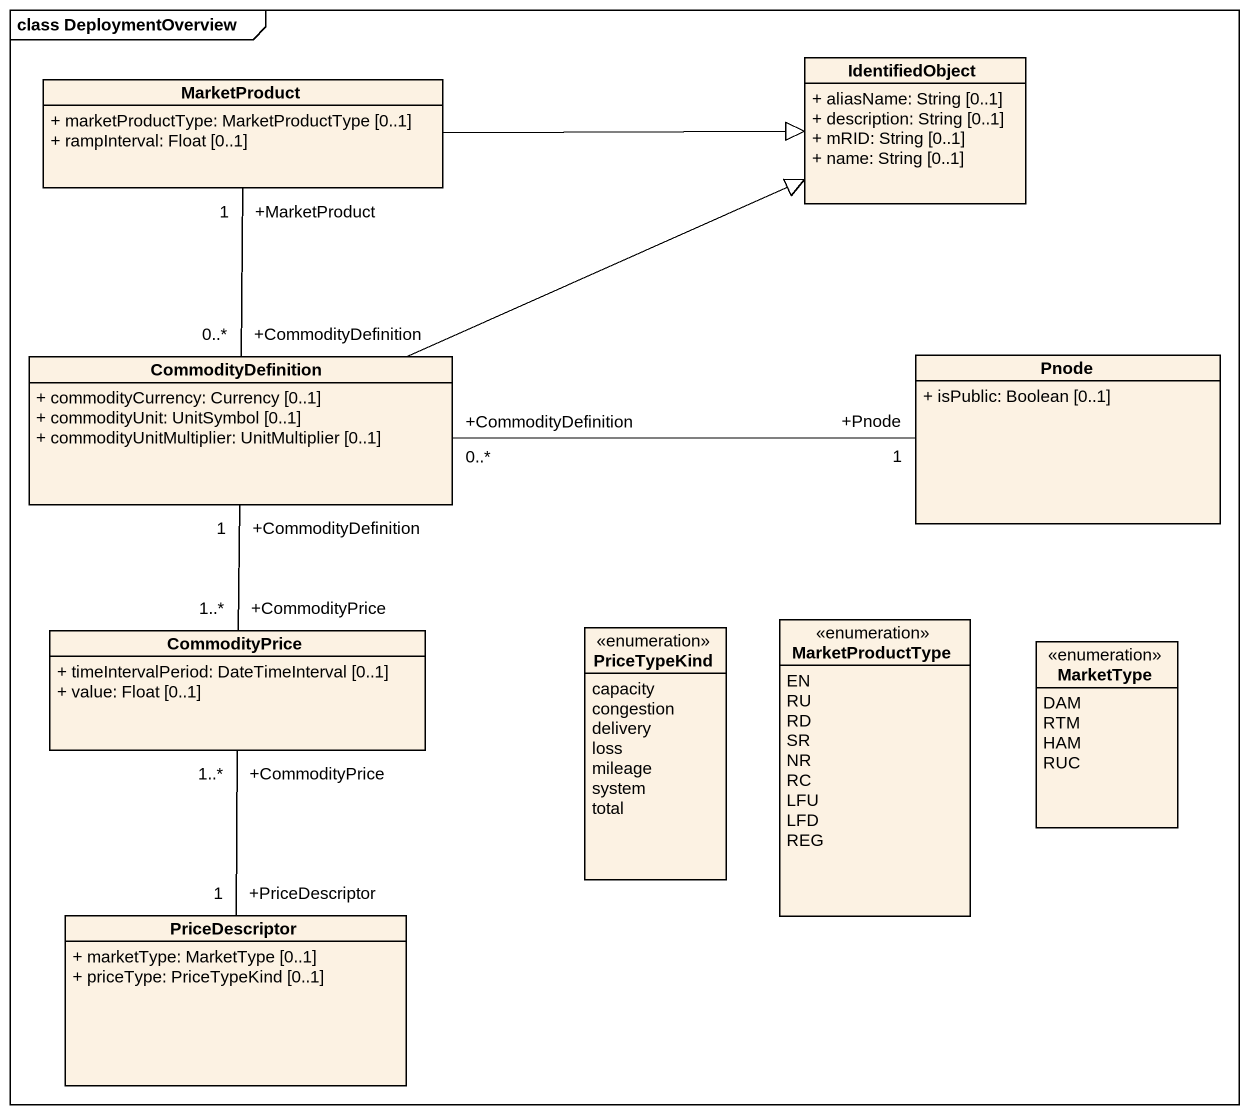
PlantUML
@startuml
mainframe class DeploymentOverview
hide circle
hide empty members
skinparam classAttributeIconSize 0
class MarketProduct {
  + marketProductType: MarketProductType [0..1]
  + rampInterval: Float [0..1]
}
class IdentifiedObject {
  + aliasName: String [0..1]
  + description: String [0..1]
  + mRID: String [0..1]
  + name: String [0..1]
}
class CommodityDefinition {
  + commodityCurrency: Currency [0..1]
  + commodityUnit: UnitSymbol [0..1]
  + commodityUnitMultiplier: UnitMultiplier [0..1]
}
class Pnode {
  + isPublic: Boolean [0..1]
}
class CommodityPrice {
  + timeIntervalPeriod: DateTimeInterval [0..1]
  + value: Float [0..1]
}
enum PriceTypeKind {
  capacity
  congestion
  delivery
  loss
  mileage
  system
  total
}
enum MarketProductType {
  EN
  RU
  RD
  SR
  NR
  RC
  LFU
  LFD
  REG
}
enum MarketType {
  DAM
  RTM
  HAM
  RUC
}
class PriceDescriptor {
  + marketType: MarketType [0..1]
  + priceType: PriceTypeKind [0..1]
}
MarketProduct -right-|> IdentifiedObject
CommodityDefinition "+CommodityDefinition\n0..*" -up- "+MarketProduct\n1" MarketProduct
CommodityDefinition -right-|> IdentifiedObject
CommodityDefinition "+CommodityDefinition\n0..*" -right- "+Pnode\n1" Pnode
CommodityPrice "+CommodityPrice\n1..*" -up- "+CommodityDefinition\n1" CommodityDefinition
CommodityPrice "+CommodityPrice\n1..*" -- "+PriceDescriptor\n1" PriceDescriptor
@enduml
